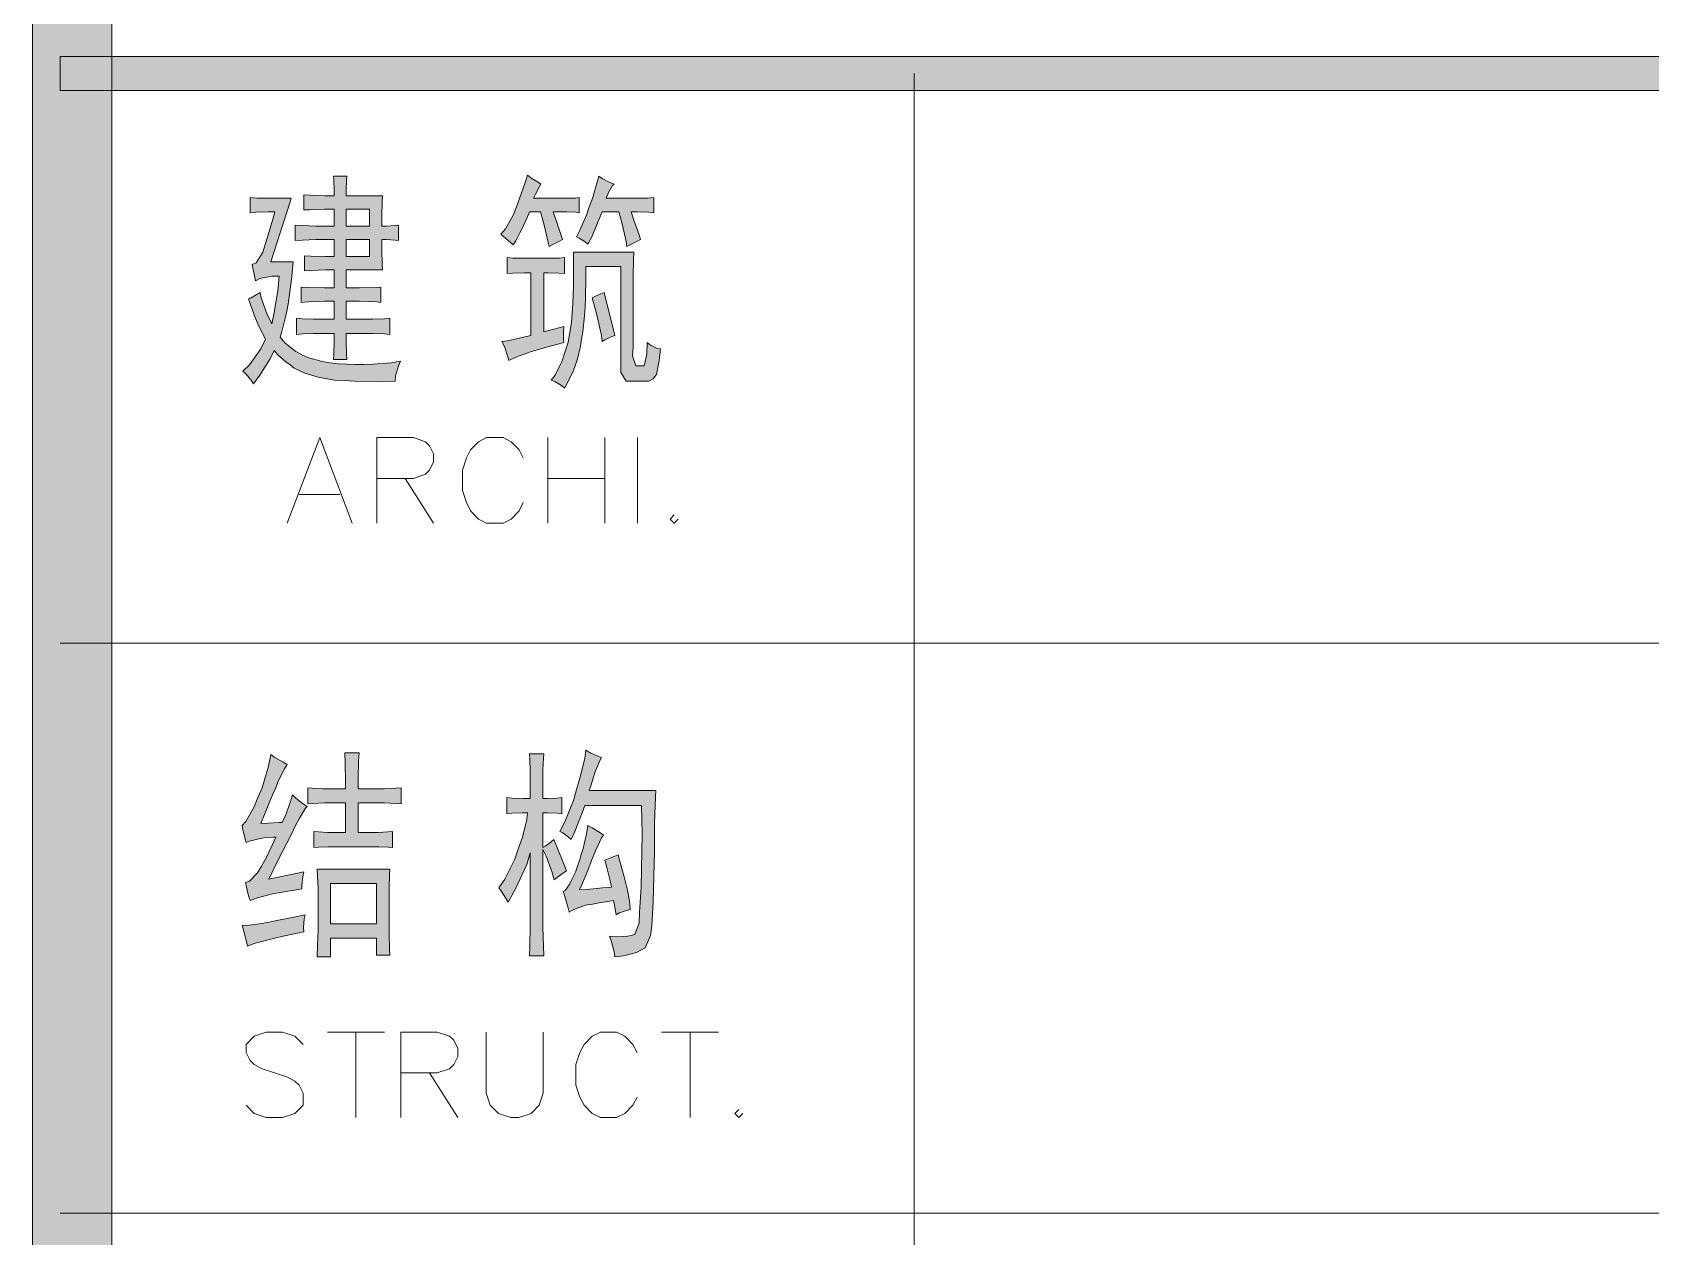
# Model space of a CAD drawing. Header units: millimetres. Extents: x 0 to 829, y 0 to 586.
# Drawn here: x 769.46 to 789.53, y 451.82 to 466.76 of the extents above; entities that cross this region are included whole.
import ezdxf

# ---------------------------------------------------------------- set-up
doc = ezdxf.new("R2010")
doc.units = ezdxf.units.MM

msp = doc.modelspace()

# ---------------------------------------------------------------- hatches: boundary and pattern name
h = msp.add_hatch(color=0)
h.dxf.hatch_style = 2
h.paths.add_polyline_path([(770.449028, 9.860139), (769.464778, 9.860139), (769.464778, 575.772139), (770.449028, 575.772139)])
h = msp.add_hatch(color=0)
h.dxf.hatch_style = 2
h.paths.add_polyline_path([(769.8105, 466.037083), (769.8105, 466.460417), (819.294639, 466.460417), (819.294639, 466.037083)])
h = msp.add_hatch(color=0)
h.paths.add_polyline_path([(773.204222, 464.731806), (773.204222, 464.802361), (773.200694, 464.925833), (773.197167, 464.975222), (773.362972, 464.975222), (773.359444, 464.925833), (773.355917, 464.802361), (773.355917, 464.731806), (773.803944, 464.731806), (773.800417, 464.664778), (773.796889, 464.477806), (773.796889, 464.354333), (773.853333, 464.354333), (773.959167, 464.361389), (774.005028, 464.364917), (774.005028, 464.177944), (773.962694, 464.181472), (773.860389, 464.188528), (773.796889, 464.188528), (773.796889, 464.065056), (773.800417, 463.878083), (773.803944, 463.811056), (773.355917, 463.811056), (773.355917, 463.588806), (773.518194, 463.588806), (773.733389, 463.592333), (773.786306, 463.599389), (773.786306, 463.408889), (773.736917, 463.415944), (773.521722, 463.423), (773.355917, 463.423), (773.355917, 463.20075), (773.606389, 463.20075), (773.684, 463.20075), (773.828639, 463.204278), (773.895667, 463.211333), (773.895667, 463.01025), (773.828639, 463.017306), (773.684, 463.020833), (773.606389, 463.020833), (773.355917, 463.020833), (773.355917, 462.929111), (773.359444, 462.766833), (773.362972, 462.699806), (773.197167, 462.699806), (773.200694, 462.766833), (773.204222, 462.929111), (773.204222, 463.020833), (773.013722, 463.020833), (772.950222, 463.020833), (772.812639, 463.017306), (772.738556, 463.01025), (772.738556, 463.211333), (772.809111, 463.204278), (772.950222, 463.20075), (773.020778, 463.20075), (773.204222, 463.20075), (773.204222, 463.423), (773.087806, 463.423), (772.883194, 463.415944), (772.798528, 463.408889), (772.798528, 463.599389), (772.886722, 463.592333), (773.091333, 463.588806), (773.204222, 463.588806), (773.204222, 463.811056), (773.098389, 463.811056), (772.914944, 463.804), (772.837333, 463.800472), (772.837333, 463.987444), (772.914944, 463.983917), (773.098389, 463.976861), (773.204222, 463.976861), (773.204222, 464.188528), (773.056056, 464.188528), (772.978444, 464.188528), (772.812639, 464.181472), (772.720917, 464.177944), (772.720917, 464.364917), (772.812639, 464.361389), (772.978444, 464.354333), (773.056056, 464.354333), (773.204222, 464.354333), (773.204222, 464.566), (773.091333, 464.566), (772.904361, 464.558944), (772.830278, 464.555417), (772.830278, 464.742389), (772.904361, 464.738861), (773.091333, 464.731806)])
h.paths.add_polyline_path([(773.645194, 463.976861), (773.645194, 464.188528), (773.355917, 464.188528), (773.355917, 463.976861)])
h.paths.add_polyline_path([(773.645194, 464.354333), (773.645194, 464.566), (773.355917, 464.566), (773.355917, 464.354333)])
h = msp.add_hatch(color=0)
h.dxf.hatch_style = 2
h.paths.add_polyline_path([(775.768917, 464.876444), (775.74775, 464.837639), (775.701889, 464.749444), (775.677194, 464.700056), (775.97, 464.700056), (776.058194, 464.700056), (776.195778, 464.703583), (776.245167, 464.710639), (776.245167, 464.520139), (776.202833, 464.527194), (776.089944, 464.530722), (776.019389, 464.530722), (775.920611, 464.530722), (775.962944, 464.410778), (776.019389, 464.237917), (776.037028, 464.188528), (775.991167, 464.163833), (775.9065, 464.1215), (775.871222, 464.100333), (775.860639, 464.149722), (775.807722, 464.364917), (775.761861, 464.530722), (775.627806, 464.530722), (775.603111, 464.47075), (775.553722, 464.361389), (775.532556, 464.315528), (775.507861, 464.269667), (775.458472, 464.170889), (775.426722, 464.1215), (775.391444, 464.15325), (775.310306, 464.220278), (775.2715, 464.255556), (775.327944, 464.322583), (775.426722, 464.491917), (775.465528, 464.594222), (775.504333, 464.696528), (775.574889, 464.894083), (775.603111, 464.985806), (775.656028, 464.947), (775.740694, 464.894083)])
h = msp.add_hatch(color=0)
h.dxf.hatch_style = 2
h.paths.add_polyline_path([(776.351, 464.132083), (776.315722, 464.160306), (776.245167, 464.206167), (776.209889, 464.220278), (776.252222, 464.304944), (776.333361, 464.491917), (776.368639, 464.594222), (776.407444, 464.696528), (776.463889, 464.887028), (776.485056, 464.975222), (776.527389, 464.947), (776.622639, 464.897611), (776.679083, 464.876444), (776.657917, 464.858806), (776.605, 464.770611), (776.576778, 464.700056), (776.876639, 464.700056), (776.947194, 464.700056), (777.095361, 464.703583), (777.169444, 464.710639), (777.169444, 464.520139), (777.105944, 464.527194), (776.964833, 464.530722), (776.887222, 464.530722), (776.926028, 464.414306), (776.986, 464.244972), (777.003639, 464.188528), (776.957778, 464.163833), (776.873111, 464.1215), (776.834306, 464.100333), (776.82725, 464.163833), (776.777861, 464.382556), (776.735528, 464.530722), (776.527389, 464.530722), (776.488583, 464.431944), (776.403917, 464.230861)])
h = msp.add_hatch(color=0)
h.dxf.hatch_style = 2
h.paths.add_polyline_path([(772.671528, 464.700056), (772.660944, 464.654194), (772.533944, 464.259083), (772.421056, 463.909833), (772.696222, 463.909833), (772.675056, 463.694639), (772.63625, 463.387722), (772.618611, 463.299528), (772.597444, 463.211333), (772.558639, 463.049056), (772.537472, 462.9785), (772.597444, 462.904417), (772.7315, 462.798583), (772.805583, 462.759778), (772.879667, 462.7245), (773.056056, 462.675111), (773.154833, 462.661), (773.253611, 462.646889), (773.468806, 462.636306), (773.578167, 462.639833), (773.691056, 462.643361), (773.916833, 462.661), (774.029722, 462.678639), (774.0015, 462.622194), (773.966222, 462.498722), (773.962694, 462.431694), (773.772194, 462.428167), (773.458222, 462.431694), (773.33475, 462.43875), (773.211278, 462.445806), (773.006667, 462.481083), (772.925528, 462.505778), (772.844389, 462.530472), (772.710333, 462.593972), (772.660944, 462.632778), (772.608028, 462.671583), (772.50925, 462.759778), (772.463389, 462.812694), (772.414, 462.710389), (772.283472, 462.505778), (772.205861, 462.399944), (772.177639, 462.445806), (772.110611, 462.523417), (772.071806, 462.555167), (772.156472, 462.632778), (772.297583, 462.833861), (772.354028, 462.953806), (772.31875, 463.020833), (772.258778, 463.144306), (772.234083, 463.20075), (772.212917, 463.253667), (772.167056, 463.384194), (772.145889, 463.45475), (772.167056, 463.461806), (772.237611, 463.500611), (772.290528, 463.532361), (772.301111, 463.465333), (772.371667, 463.271306), (772.431639, 463.144306), (772.459861, 463.260722), (772.505722, 463.553528), (772.523361, 463.733444), (772.431639, 463.733444), (772.283472, 463.705222), (772.230556, 463.677), (772.188222, 463.878083), (772.237611, 463.89925), (772.322278, 464.029778), (772.354028, 464.139139), (772.389306, 464.244972), (772.44575, 464.442528), (772.470444, 464.530722), (772.389306, 464.530722), (772.234083, 464.527194), (772.163528, 464.520139), (772.163528, 464.710639), (772.248194, 464.703583), (772.502194, 464.700056)])
h = msp.add_hatch(color=0)
h.dxf.hatch_style = 2
h.paths.add_polyline_path([(776.918972, 464.033306), (776.915444, 463.931), (776.911917, 463.736972), (776.911917, 463.64525), (776.911917, 462.865611), (776.904861, 462.745667), (776.943667, 462.622194), (776.986, 462.622194), (777.01775, 462.622194), (777.0495, 462.622194), (777.08125, 462.766833), (777.084778, 462.911472), (777.127111, 462.876194), (777.211778, 462.837389), (777.250583, 462.833861), (777.236472, 462.689222), (777.201194, 462.516361), (777.180028, 462.488139), (777.162389, 462.459917), (777.105944, 462.431694), (777.070667, 462.431694), (776.894278, 462.431694), (776.82725, 462.431694), (776.760222, 462.537528), (776.760222, 462.643361), (776.760222, 463.853389), (776.326306, 463.853389), (776.326306, 463.715806), (776.322778, 463.465333), (776.315722, 463.355972), (776.308667, 463.243083), (776.2875, 463.045528), (776.273389, 462.953806), (776.259278, 462.865611), (776.220472, 462.706861), (776.195778, 462.632778), (776.171083, 462.562222), (776.104056, 462.417583), (776.061722, 462.3435), (776.022917, 462.378778), (775.941778, 462.428167), (775.895917, 462.445806), (775.945306, 462.505778), (776.0335, 462.682167), (776.068778, 462.798583), (776.107583, 462.915), (776.149917, 463.154889), (776.156972, 463.278361), (776.164028, 463.398306), (776.171083, 463.606444), (776.174611, 463.694639), (776.174611, 463.779306), (776.174611, 463.948639), (776.171083, 464.033306)])
h = msp.add_hatch(color=0)
h.dxf.hatch_style = 2
h.paths.add_polyline_path([(775.818306, 463.955694), (775.878278, 463.955694), (775.998222, 463.959222), (776.061722, 463.966278), (776.061722, 463.765194), (775.991167, 463.77225), (775.860639, 463.775778), (775.804194, 463.775778), (775.804194, 463.045528), (776.054667, 463.109028), (776.047611, 463.045528), (776.047611, 462.943222), (776.054667, 462.911472), (775.994694, 462.893833), (775.839472, 462.8515), (775.740694, 462.823278), (775.641917, 462.795056), (775.458472, 462.728028), (775.370278, 462.689222), (775.356167, 462.745667), (775.317361, 462.862083), (775.285611, 462.922056), (775.356167, 462.932639), (775.536083, 462.971444), (775.645444, 462.999667), (775.645444, 463.775778), (775.564306, 463.775778), (775.419667, 463.77225), (775.352639, 463.765194), (775.352639, 463.966278), (775.419667, 463.959222), (775.550194, 463.955694), (775.610167, 463.955694)])
h = msp.add_hatch(color=0)
h.dxf.hatch_style = 2
h.paths.add_polyline_path([(776.686139, 462.999667), (776.640278, 462.982028), (776.562667, 462.943222), (776.527389, 462.922056), (776.520333, 462.999667), (776.456833, 463.271306), (776.403917, 463.465333), (776.435667, 463.482972), (776.50975, 463.514722), (776.552083, 463.532361)])
h = msp.add_hatch(color=0)
h.dxf.hatch_style = 2
h.paths.add_polyline_path([(772.622139, 457.67625), (772.590389, 457.623333), (772.516306, 457.478694), (772.481028, 457.386972), (772.442222, 457.298778), (772.3505, 457.076528), (772.297583, 456.946), (772.389306, 456.949528), (772.523361, 456.956583), (772.562167, 456.956583), (772.600972, 457.044778), (772.664472, 457.217639), (772.689167, 457.298778), (772.7315, 457.259972), (772.823222, 457.189417), (772.872611, 457.154139), (772.851444, 457.132972), (772.777361, 457.0095), (772.724444, 456.910722), (772.675056, 456.811944), (772.50925, 456.483861), (772.396361, 456.254556), (772.533944, 456.282778), (772.752667, 456.328639), (772.830278, 456.346278), (772.816167, 456.282778), (772.805583, 456.176944), (772.805583, 456.134611), (772.766778, 456.127556), (772.632722, 456.106389), (772.537472, 456.08875), (772.442222, 456.071111), (772.25525, 456.021722), (772.163528, 455.989972), (772.145889, 456.046417), (772.117667, 456.155778), (772.107083, 456.212222), (772.156472, 456.229861), (772.25525, 456.332167), (772.304639, 456.416833), (772.354028, 456.5015), (772.442222, 456.684944), (772.481028, 456.776667), (772.452806, 456.776667), (772.364611, 456.769611), (772.308167, 456.762556), (772.25525, 456.751972), (772.156472, 456.727278), (772.114139, 456.709639), (772.100028, 456.766083), (772.075333, 456.871917), (772.06475, 456.921306), (772.110611, 456.970694), (772.209389, 457.143556), (772.258778, 457.267028), (772.311694, 457.386972), (772.392833, 457.655083), (772.421056, 457.799722), (772.470444, 457.764444), (772.57275, 457.704472)])
h = msp.add_hatch(color=0)
h.dxf.hatch_style = 2
h.paths.add_polyline_path([(773.345333, 457.376389), (773.345333, 457.471639), (773.341806, 457.693889), (773.338278, 457.820889), (773.514667, 457.820889), (773.507611, 457.722111), (773.504083, 457.499861), (773.504083, 457.376389), (773.7475, 457.376389), (773.825111, 457.376389), (773.96975, 457.383444), (774.036778, 457.386972), (774.036778, 457.189417), (773.96975, 457.192944), (773.828639, 457.2), (773.754556, 457.2), (773.504083, 457.2), (773.504083, 456.833111), (773.694583, 456.833111), (773.754556, 456.833111), (773.870972, 456.840167), (773.930944, 456.843694), (773.930944, 456.646139), (773.878028, 456.649667), (773.758083, 456.656722), (773.687528, 456.656722), (773.204222, 456.656722), (773.133667, 456.656722), (773.010194, 456.649667), (772.95375, 456.646139), (772.95375, 456.843694), (773.010194, 456.840167), (773.126611, 456.833111), (773.186583, 456.833111), (773.345333, 456.833111), (773.345333, 457.2), (773.161889, 457.2), (773.087806, 457.2), (772.946694, 457.192944), (772.879667, 457.189417), (772.879667, 457.386972), (772.932583, 457.383444), (773.066639, 457.376389), (773.147778, 457.376389)])
h = msp.add_hatch(color=0)
h.dxf.hatch_style = 2
h.paths.add_polyline_path([(775.934722, 456.243972), (775.902972, 456.349806), (775.832417, 456.540306), (775.793611, 456.621444), (775.793611, 455.778306), (775.793611, 455.661889), (775.800667, 455.422), (775.804194, 455.302056), (775.627806, 455.302056), (775.631333, 455.429056), (775.634861, 455.668944), (775.634861, 455.778306), (775.634861, 456.579111), (775.592528, 456.438), (775.454944, 456.134611), (775.363222, 455.968806), (775.338528, 456.011139), (775.278556, 456.099333), (775.246806, 456.145194), (775.320889, 456.254556), (775.444361, 456.5015), (775.490222, 456.639083), (775.539611, 456.776667), (775.596056, 456.995389), (775.603111, 457.076528), (775.536083, 457.076528), (775.409083, 457.073), (775.345583, 457.065944), (775.345583, 457.267028), (775.409083, 457.259972), (775.553722, 457.256444), (775.634861, 457.256444), (775.634861, 457.510444), (775.634861, 457.595111), (775.631333, 457.743278), (775.627806, 457.810306), (775.804194, 457.810306), (775.800667, 457.753861), (775.793611, 457.605694), (775.793611, 457.510444), (775.793611, 457.256444), (775.850056, 457.256444), (775.966472, 457.259972), (776.026444, 457.267028), (776.026444, 457.065944), (775.966472, 457.073), (775.850056, 457.076528), (775.793611, 457.076528), (775.793611, 456.646139), (775.828889, 456.667306), (775.895917, 456.716694), (775.927667, 456.744917), (775.97, 456.646139), (776.047611, 456.452111), (776.086417, 456.356861), (776.047611, 456.332167), (775.973528, 456.27925)])
h = msp.add_hatch(color=0)
h.dxf.hatch_style = 2
h.paths.add_polyline_path([(776.520333, 457.764444), (776.499167, 457.725639), (776.460361, 457.633917), (776.439194, 457.577472), (776.421556, 457.521028), (776.386278, 457.411667), (776.368639, 457.355222), (777.194139, 457.355222), (777.190611, 457.270556), (777.180028, 457.065944), (777.1765, 456.946), (777.1765, 456.607333), (777.158861, 455.972333), (777.14475, 455.679528), (777.127111, 455.556056), (777.060083, 455.404361), (777.007167, 455.372611), (776.95425, 455.344389), (776.7955, 455.302056), (776.686139, 455.291472), (776.679083, 455.351444), (776.643806, 455.478444), (776.619111, 455.545472), (776.707306, 455.538417), (776.841361, 455.545472), (776.887222, 455.556056), (776.933083, 455.566639), (776.986, 455.711278), (776.993056, 455.845333), (777.010694, 456.155778), (777.024806, 456.815472), (777.01775, 457.16825), (776.312194, 457.16825), (776.273389, 457.055361), (776.188722, 456.843694), (776.142861, 456.744917), (776.111111, 456.776667), (776.040556, 456.829583), (776.00175, 456.843694), (776.06525, 456.967167), (776.171083, 457.228222), (776.209889, 457.365806), (776.252222, 457.506917), (776.312194, 457.750333), (776.326306, 457.856167), (776.379222, 457.820889), (776.474472, 457.778556)])
h = msp.add_hatch(color=0)
h.dxf.hatch_style = 2
h.paths.add_polyline_path([(776.6685, 455.989972), (776.622639, 455.982917), (776.492111, 455.96175), (776.407444, 455.944111), (776.322778, 455.93), (776.178139, 455.877083), (776.118167, 455.845333), (776.104056, 455.912361), (776.06525, 456.039361), (776.044083, 456.099333), (776.068778, 456.113444), (776.12875, 456.194583), (776.1605, 456.268667), (776.195778, 456.339222), (776.248694, 456.487389), (776.269861, 456.561472), (776.291028, 456.635556), (776.333361, 456.815472), (776.351, 456.921306), (776.403917, 456.893083), (776.499167, 456.833111), (776.545028, 456.801361), (776.520333, 456.766083), (776.44625, 456.607333), (776.396861, 456.483861), (776.351, 456.360389), (776.273389, 456.176944), (776.245167, 456.124028), (776.336889, 456.127556), (776.534444, 456.145194), (776.643806, 456.155778), (776.626167, 456.233389), (776.587361, 456.399194), (776.562667, 456.490917), (776.728472, 456.554417), (776.753167, 456.462694), (776.799028, 456.282778), (776.820194, 456.201639), (776.841361, 456.116972), (776.869583, 455.954694), (776.876639, 455.877083), (776.830778, 455.8665), (776.742583, 455.83475), (776.703778, 455.813583), (776.693194, 455.862972), (776.679083, 455.951167)])
h = msp.add_hatch(color=0)
h.paths.add_polyline_path([(773.895667, 456.378028), (773.892139, 456.307472), (773.888611, 456.145194), (773.888611, 456.057), (773.888611, 455.679528), (773.888611, 455.573694), (773.892139, 455.39025), (773.895667, 455.312639), (773.729861, 455.312639), (773.729861, 455.524306), (773.161889, 455.524306), (773.161889, 455.291472), (772.996083, 455.291472), (772.999611, 455.436111), (773.006667, 455.623083), (773.006667, 455.668944), (773.006667, 456.078167), (773.006667, 456.145194), (772.999611, 456.293361), (772.996083, 456.378028)])
h.paths.add_polyline_path([(773.729861, 455.700694), (773.729861, 456.201639), (773.161889, 456.201639), (773.161889, 455.700694)])
h = msp.add_hatch(color=0)
h.dxf.hatch_style = 2
h.paths.add_polyline_path([(772.847917, 455.813583), (772.833806, 455.760667), (772.82675, 455.654833), (772.830278, 455.601917), (772.752667, 455.584278), (772.57275, 455.545472), (772.470444, 455.524306), (772.371667, 455.499611), (772.202333, 455.450222), (772.131778, 455.422), (772.114139, 455.496083), (772.082389, 455.623083), (772.06475, 455.679528), (772.152944, 455.683056), (772.308167, 455.704222), (772.378722, 455.718333), (772.452806, 455.732444), (772.685639, 455.778306)])

# ---------------------------------------------------------------- linework, layer by layer
at = {"color": 0, "lineweight": 0}
for points in [[(770.449028, 9.860139), (769.464778, 9.860139), (769.464778, 575.772139), (770.449028, 575.772139)], [(769.8105, 466.037083), (769.8105, 466.460417), (819.294639, 466.460417), (819.294639, 466.037083)], [(773.204222, 464.731806), (773.204222, 464.802361), (773.200694, 464.925833), (773.197167, 464.975222), (773.362972, 464.975222), (773.359444, 464.925833), (773.355917, 464.802361), (773.355917, 464.731806), (773.803944, 464.731806), (773.800417, 464.664778), (773.796889, 464.477806), (773.796889, 464.354333), (773.853333, 464.354333), (773.959167, 464.361389), (774.005028, 464.364917), (774.005028, 464.177944), (773.962694, 464.181472), (773.860389, 464.188528), (773.796889, 464.188528), (773.796889, 464.065056), (773.800417, 463.878083), (773.803944, 463.811056), (773.355917, 463.811056), (773.355917, 463.588806), (773.518194, 463.588806), (773.733389, 463.592333), (773.786306, 463.599389), (773.786306, 463.408889), (773.736917, 463.415944), (773.521722, 463.423), (773.355917, 463.423), (773.355917, 463.20075), (773.606389, 463.20075), (773.684, 463.20075), (773.828639, 463.204278), (773.895667, 463.211333), (773.895667, 463.01025), (773.828639, 463.017306), (773.684, 463.020833), (773.606389, 463.020833), (773.355917, 463.020833), (773.355917, 462.929111), (773.359444, 462.766833), (773.362972, 462.699806), (773.197167, 462.699806), (773.200694, 462.766833), (773.204222, 462.929111), (773.204222, 463.020833), (773.013722, 463.020833), (772.950222, 463.020833), (772.812639, 463.017306), (772.738556, 463.01025), (772.738556, 463.211333), (772.809111, 463.204278), (772.950222, 463.20075), (773.020778, 463.20075), (773.204222, 463.20075), (773.204222, 463.423), (773.087806, 463.423), (772.883194, 463.415944), (772.798528, 463.408889), (772.798528, 463.599389), (772.886722, 463.592333), (773.091333, 463.588806), (773.204222, 463.588806), (773.204222, 463.811056), (773.098389, 463.811056), (772.914944, 463.804), (772.837333, 463.800472), (772.837333, 463.987444), (772.914944, 463.983917), (773.098389, 463.976861), (773.204222, 463.976861), (773.204222, 464.188528), (773.056056, 464.188528), (772.978444, 464.188528), (772.812639, 464.181472), (772.720917, 464.177944), (772.720917, 464.364917), (772.812639, 464.361389), (772.978444, 464.354333), (773.056056, 464.354333), (773.204222, 464.354333), (773.204222, 464.566), (773.091333, 464.566), (772.904361, 464.558944), (772.830278, 464.555417), (772.830278, 464.742389), (772.904361, 464.738861), (773.091333, 464.731806)], [(775.768917, 464.876444), (775.74775, 464.837639), (775.701889, 464.749444), (775.677194, 464.700056), (775.97, 464.700056), (776.058194, 464.700056), (776.195778, 464.703583), (776.245167, 464.710639), (776.245167, 464.520139), (776.202833, 464.527194), (776.089944, 464.530722), (776.019389, 464.530722), (775.920611, 464.530722), (775.962944, 464.410778), (776.019389, 464.237917), (776.037028, 464.188528), (775.991167, 464.163833), (775.9065, 464.1215), (775.871222, 464.100333), (775.860639, 464.149722), (775.807722, 464.364917), (775.761861, 464.530722), (775.627806, 464.530722), (775.603111, 464.47075), (775.553722, 464.361389), (775.532556, 464.315528), (775.507861, 464.269667), (775.458472, 464.170889), (775.426722, 464.1215), (775.391444, 464.15325), (775.310306, 464.220278), (775.2715, 464.255556), (775.327944, 464.322583), (775.426722, 464.491917), (775.465528, 464.594222), (775.504333, 464.696528), (775.574889, 464.894083), (775.603111, 464.985806), (775.656028, 464.947), (775.740694, 464.894083)], [(776.351, 464.132083), (776.315722, 464.160306), (776.245167, 464.206167), (776.209889, 464.220278), (776.252222, 464.304944), (776.333361, 464.491917), (776.368639, 464.594222), (776.407444, 464.696528), (776.463889, 464.887028), (776.485056, 464.975222), (776.527389, 464.947), (776.622639, 464.897611), (776.679083, 464.876444), (776.657917, 464.858806), (776.605, 464.770611), (776.576778, 464.700056), (776.876639, 464.700056), (776.947194, 464.700056), (777.095361, 464.703583), (777.169444, 464.710639), (777.169444, 464.520139), (777.105944, 464.527194), (776.964833, 464.530722), (776.887222, 464.530722), (776.926028, 464.414306), (776.986, 464.244972), (777.003639, 464.188528), (776.957778, 464.163833), (776.873111, 464.1215), (776.834306, 464.100333), (776.82725, 464.163833), (776.777861, 464.382556), (776.735528, 464.530722), (776.527389, 464.530722), (776.488583, 464.431944), (776.403917, 464.230861)], [(772.671528, 464.700056), (772.660944, 464.654194), (772.533944, 464.259083), (772.421056, 463.909833), (772.696222, 463.909833), (772.675056, 463.694639), (772.63625, 463.387722), (772.618611, 463.299528), (772.597444, 463.211333), (772.558639, 463.049056), (772.537472, 462.9785), (772.597444, 462.904417), (772.7315, 462.798583), (772.805583, 462.759778), (772.879667, 462.7245), (773.056056, 462.675111), (773.154833, 462.661), (773.253611, 462.646889), (773.468806, 462.636306), (773.578167, 462.639833), (773.691056, 462.643361), (773.916833, 462.661), (774.029722, 462.678639), (774.0015, 462.622194), (773.966222, 462.498722), (773.962694, 462.431694), (773.772194, 462.428167), (773.458222, 462.431694), (773.33475, 462.43875), (773.211278, 462.445806), (773.006667, 462.481083), (772.925528, 462.505778), (772.844389, 462.530472), (772.710333, 462.593972), (772.660944, 462.632778), (772.608028, 462.671583), (772.50925, 462.759778), (772.463389, 462.812694), (772.414, 462.710389), (772.283472, 462.505778), (772.205861, 462.399944), (772.177639, 462.445806), (772.110611, 462.523417), (772.071806, 462.555167), (772.156472, 462.632778), (772.297583, 462.833861), (772.354028, 462.953806), (772.31875, 463.020833), (772.258778, 463.144306), (772.234083, 463.20075), (772.212917, 463.253667), (772.167056, 463.384194), (772.145889, 463.45475), (772.167056, 463.461806), (772.237611, 463.500611), (772.290528, 463.532361), (772.301111, 463.465333), (772.371667, 463.271306), (772.431639, 463.144306), (772.459861, 463.260722), (772.505722, 463.553528), (772.523361, 463.733444), (772.431639, 463.733444), (772.283472, 463.705222), (772.230556, 463.677), (772.188222, 463.878083), (772.237611, 463.89925), (772.322278, 464.029778), (772.354028, 464.139139), (772.389306, 464.244972), (772.44575, 464.442528), (772.470444, 464.530722), (772.389306, 464.530722), (772.234083, 464.527194), (772.163528, 464.520139), (772.163528, 464.710639), (772.248194, 464.703583), (772.502194, 464.700056)], [(773.645194, 464.354333), (773.645194, 464.566), (773.355917, 464.566), (773.355917, 464.354333)], [(773.645194, 463.976861), (773.645194, 464.188528), (773.355917, 464.188528), (773.355917, 463.976861)], [(776.918972, 464.033306), (776.915444, 463.931), (776.911917, 463.736972), (776.911917, 463.64525), (776.911917, 462.865611), (776.904861, 462.745667), (776.943667, 462.622194), (776.986, 462.622194), (777.01775, 462.622194), (777.0495, 462.622194), (777.08125, 462.766833), (777.084778, 462.911472), (777.127111, 462.876194), (777.211778, 462.837389), (777.250583, 462.833861), (777.236472, 462.689222), (777.201194, 462.516361), (777.180028, 462.488139), (777.162389, 462.459917), (777.105944, 462.431694), (777.070667, 462.431694), (776.894278, 462.431694), (776.82725, 462.431694), (776.760222, 462.537528), (776.760222, 462.643361), (776.760222, 463.853389), (776.326306, 463.853389), (776.326306, 463.715806), (776.322778, 463.465333), (776.315722, 463.355972), (776.308667, 463.243083), (776.2875, 463.045528), (776.273389, 462.953806), (776.259278, 462.865611), (776.220472, 462.706861), (776.195778, 462.632778), (776.171083, 462.562222), (776.104056, 462.417583), (776.061722, 462.3435), (776.022917, 462.378778), (775.941778, 462.428167), (775.895917, 462.445806), (775.945306, 462.505778), (776.0335, 462.682167), (776.068778, 462.798583), (776.107583, 462.915), (776.149917, 463.154889), (776.156972, 463.278361), (776.164028, 463.398306), (776.171083, 463.606444), (776.174611, 463.694639), (776.174611, 463.779306), (776.174611, 463.948639), (776.171083, 464.033306)], [(775.818306, 463.955694), (775.878278, 463.955694), (775.998222, 463.959222), (776.061722, 463.966278), (776.061722, 463.765194), (775.991167, 463.77225), (775.860639, 463.775778), (775.804194, 463.775778), (775.804194, 463.045528), (776.054667, 463.109028), (776.047611, 463.045528), (776.047611, 462.943222), (776.054667, 462.911472), (775.994694, 462.893833), (775.839472, 462.8515), (775.740694, 462.823278), (775.641917, 462.795056), (775.458472, 462.728028), (775.370278, 462.689222), (775.356167, 462.745667), (775.317361, 462.862083), (775.285611, 462.922056), (775.356167, 462.932639), (775.536083, 462.971444), (775.645444, 462.999667), (775.645444, 463.775778), (775.564306, 463.775778), (775.419667, 463.77225), (775.352639, 463.765194), (775.352639, 463.966278), (775.419667, 463.959222), (775.550194, 463.955694), (775.610167, 463.955694)], [(776.686139, 462.999667), (776.640278, 462.982028), (776.562667, 462.943222), (776.527389, 462.922056), (776.520333, 462.999667), (776.456833, 463.271306), (776.403917, 463.465333), (776.435667, 463.482972), (776.50975, 463.514722), (776.552083, 463.532361)], [(772.622139, 457.67625), (772.590389, 457.623333), (772.516306, 457.478694), (772.481028, 457.386972), (772.442222, 457.298778), (772.3505, 457.076528), (772.297583, 456.946), (772.389306, 456.949528), (772.523361, 456.956583), (772.562167, 456.956583), (772.600972, 457.044778), (772.664472, 457.217639), (772.689167, 457.298778), (772.7315, 457.259972), (772.823222, 457.189417), (772.872611, 457.154139), (772.851444, 457.132972), (772.777361, 457.0095), (772.724444, 456.910722), (772.675056, 456.811944), (772.50925, 456.483861), (772.396361, 456.254556), (772.533944, 456.282778), (772.752667, 456.328639), (772.830278, 456.346278), (772.816167, 456.282778), (772.805583, 456.176944), (772.805583, 456.134611), (772.766778, 456.127556), (772.632722, 456.106389), (772.537472, 456.08875), (772.442222, 456.071111), (772.25525, 456.021722), (772.163528, 455.989972), (772.145889, 456.046417), (772.117667, 456.155778), (772.107083, 456.212222), (772.156472, 456.229861), (772.25525, 456.332167), (772.304639, 456.416833), (772.354028, 456.5015), (772.442222, 456.684944), (772.481028, 456.776667), (772.452806, 456.776667), (772.364611, 456.769611), (772.308167, 456.762556), (772.25525, 456.751972), (772.156472, 456.727278), (772.114139, 456.709639), (772.100028, 456.766083), (772.075333, 456.871917), (772.06475, 456.921306), (772.110611, 456.970694), (772.209389, 457.143556), (772.258778, 457.267028), (772.311694, 457.386972), (772.392833, 457.655083), (772.421056, 457.799722), (772.470444, 457.764444), (772.57275, 457.704472)], [(773.345333, 457.376389), (773.345333, 457.471639), (773.341806, 457.693889), (773.338278, 457.820889), (773.514667, 457.820889), (773.507611, 457.722111), (773.504083, 457.499861), (773.504083, 457.376389), (773.7475, 457.376389), (773.825111, 457.376389), (773.96975, 457.383444), (774.036778, 457.386972), (774.036778, 457.189417), (773.96975, 457.192944), (773.828639, 457.2), (773.754556, 457.2), (773.504083, 457.2), (773.504083, 456.833111), (773.694583, 456.833111), (773.754556, 456.833111), (773.870972, 456.840167), (773.930944, 456.843694), (773.930944, 456.646139), (773.878028, 456.649667), (773.758083, 456.656722), (773.687528, 456.656722), (773.204222, 456.656722), (773.133667, 456.656722), (773.010194, 456.649667), (772.95375, 456.646139), (772.95375, 456.843694), (773.010194, 456.840167), (773.126611, 456.833111), (773.186583, 456.833111), (773.345333, 456.833111), (773.345333, 457.2), (773.161889, 457.2), (773.087806, 457.2), (772.946694, 457.192944), (772.879667, 457.189417), (772.879667, 457.386972), (772.932583, 457.383444), (773.066639, 457.376389), (773.147778, 457.376389)], [(775.934722, 456.243972), (775.902972, 456.349806), (775.832417, 456.540306), (775.793611, 456.621444), (775.793611, 455.778306), (775.793611, 455.661889), (775.800667, 455.422), (775.804194, 455.302056), (775.627806, 455.302056), (775.631333, 455.429056), (775.634861, 455.668944), (775.634861, 455.778306), (775.634861, 456.579111), (775.592528, 456.438), (775.454944, 456.134611), (775.363222, 455.968806), (775.338528, 456.011139), (775.278556, 456.099333), (775.246806, 456.145194), (775.320889, 456.254556), (775.444361, 456.5015), (775.490222, 456.639083), (775.539611, 456.776667), (775.596056, 456.995389), (775.603111, 457.076528), (775.536083, 457.076528), (775.409083, 457.073), (775.345583, 457.065944), (775.345583, 457.267028), (775.409083, 457.259972), (775.553722, 457.256444), (775.634861, 457.256444), (775.634861, 457.510444), (775.634861, 457.595111), (775.631333, 457.743278), (775.627806, 457.810306), (775.804194, 457.810306), (775.800667, 457.753861), (775.793611, 457.605694), (775.793611, 457.510444), (775.793611, 457.256444), (775.850056, 457.256444), (775.966472, 457.259972), (776.026444, 457.267028), (776.026444, 457.065944), (775.966472, 457.073), (775.850056, 457.076528), (775.793611, 457.076528), (775.793611, 456.646139), (775.828889, 456.667306), (775.895917, 456.716694), (775.927667, 456.744917), (775.97, 456.646139), (776.047611, 456.452111), (776.086417, 456.356861), (776.047611, 456.332167), (775.973528, 456.27925)], [(776.520333, 457.764444), (776.499167, 457.725639), (776.460361, 457.633917), (776.439194, 457.577472), (776.421556, 457.521028), (776.386278, 457.411667), (776.368639, 457.355222), (777.194139, 457.355222), (777.190611, 457.270556), (777.180028, 457.065944), (777.1765, 456.946), (777.1765, 456.607333), (777.158861, 455.972333), (777.14475, 455.679528), (777.127111, 455.556056), (777.060083, 455.404361), (777.007167, 455.372611), (776.95425, 455.344389), (776.7955, 455.302056), (776.686139, 455.291472), (776.679083, 455.351444), (776.643806, 455.478444), (776.619111, 455.545472), (776.707306, 455.538417), (776.841361, 455.545472), (776.887222, 455.556056), (776.933083, 455.566639), (776.986, 455.711278), (776.993056, 455.845333), (777.010694, 456.155778), (777.024806, 456.815472), (777.01775, 457.16825), (776.312194, 457.16825), (776.273389, 457.055361), (776.188722, 456.843694), (776.142861, 456.744917), (776.111111, 456.776667), (776.040556, 456.829583), (776.00175, 456.843694), (776.06525, 456.967167), (776.171083, 457.228222), (776.209889, 457.365806), (776.252222, 457.506917), (776.312194, 457.750333), (776.326306, 457.856167), (776.379222, 457.820889), (776.474472, 457.778556)], [(776.6685, 455.989972), (776.622639, 455.982917), (776.492111, 455.96175), (776.407444, 455.944111), (776.322778, 455.93), (776.178139, 455.877083), (776.118167, 455.845333), (776.104056, 455.912361), (776.06525, 456.039361), (776.044083, 456.099333), (776.068778, 456.113444), (776.12875, 456.194583), (776.1605, 456.268667), (776.195778, 456.339222), (776.248694, 456.487389), (776.269861, 456.561472), (776.291028, 456.635556), (776.333361, 456.815472), (776.351, 456.921306), (776.403917, 456.893083), (776.499167, 456.833111), (776.545028, 456.801361), (776.520333, 456.766083), (776.44625, 456.607333), (776.396861, 456.483861), (776.351, 456.360389), (776.273389, 456.176944), (776.245167, 456.124028), (776.336889, 456.127556), (776.534444, 456.145194), (776.643806, 456.155778), (776.626167, 456.233389), (776.587361, 456.399194), (776.562667, 456.490917), (776.728472, 456.554417), (776.753167, 456.462694), (776.799028, 456.282778), (776.820194, 456.201639), (776.841361, 456.116972), (776.869583, 455.954694), (776.876639, 455.877083), (776.830778, 455.8665), (776.742583, 455.83475), (776.703778, 455.813583), (776.693194, 455.862972), (776.679083, 455.951167)], [(773.895667, 456.378028), (773.892139, 456.307472), (773.888611, 456.145194), (773.888611, 456.057), (773.888611, 455.679528), (773.888611, 455.573694), (773.892139, 455.39025), (773.895667, 455.312639), (773.729861, 455.312639), (773.729861, 455.524306), (773.161889, 455.524306), (773.161889, 455.291472), (772.996083, 455.291472), (772.999611, 455.436111), (773.006667, 455.623083), (773.006667, 455.668944), (773.006667, 456.078167), (773.006667, 456.145194), (772.999611, 456.293361), (772.996083, 456.378028)], [(773.729861, 455.700694), (773.729861, 456.201639), (773.161889, 456.201639), (773.161889, 455.700694)], [(772.847917, 455.813583), (772.833806, 455.760667), (772.82675, 455.654833), (772.830278, 455.601917), (772.752667, 455.584278), (772.57275, 455.545472), (772.470444, 455.524306), (772.371667, 455.499611), (772.202333, 455.450222), (772.131778, 455.422), (772.114139, 455.496083), (772.082389, 455.623083), (772.06475, 455.679528), (772.152944, 455.683056), (772.308167, 455.704222), (772.378722, 455.718333), (772.452806, 455.732444), (772.685639, 455.778306)]]:
    msp.add_lwpolyline(points, close=True, dxfattribs=at)
for points in [[(780.397361, 466.24875), (780.397361, 445.240833)], [(772.622139, 460.671333), (773.027833, 461.733194), (773.43, 460.671333)], [(773.733389, 460.671333), (773.733389, 461.733194), (774.188472, 461.733194), (774.340167, 461.680278), (774.389556, 461.630889), (774.438944, 461.528583), (774.438944, 461.429806), (774.389556, 461.3275), (774.340167, 461.278111), (774.188472, 461.225194), (773.733389, 461.225194)], [(775.550194, 461.479194), (775.500806, 461.5815), (775.3985, 461.680278), (775.299722, 461.733194), (775.095111, 461.733194), (774.996333, 461.680278), (774.894028, 461.5815), (774.844639, 461.479194), (774.79525, 461.3275), (774.79525, 461.077028), (774.844639, 460.925333), (774.894028, 460.823028), (774.996333, 460.720722), (775.095111, 460.671333), (775.299722, 460.671333), (775.3985, 460.720722), (775.500806, 460.823028), (775.550194, 460.925333)], [(775.853583, 460.671333), (775.853583, 461.733194)], [(776.562667, 461.733194), (776.562667, 460.671333)], [(776.964833, 460.671333), (776.964833, 461.733194)], [(774.086167, 461.225194), (774.438944, 460.671333)], [(775.853583, 461.225194), (776.562667, 461.225194)], [(772.773833, 461.024111), (773.278306, 461.024111)], [(777.419917, 460.773639), (777.370528, 460.720722), (777.419917, 460.671333), (777.469306, 460.720722)], [(769.8105, 459.182611), (819.294639, 459.182611)], [(772.819694, 454.204917), (772.717389, 454.307222), (772.565694, 454.356611), (772.364611, 454.356611), (772.212917, 454.307222), (772.114139, 454.204917), (772.114139, 454.106139), (772.163528, 454.003833), (772.212917, 453.954444), (772.315222, 453.901528), (772.618611, 453.80275), (772.717389, 453.749833), (772.770306, 453.700444), (772.819694, 453.601667), (772.819694, 453.449972), (772.717389, 453.347667), (772.565694, 453.298278), (772.364611, 453.298278), (772.212917, 453.347667), (772.114139, 453.449972)], [(773.123083, 454.356611), (773.828639, 454.356611)], [(773.475861, 454.356611), (773.475861, 453.298278)], [(774.03325, 453.298278), (774.03325, 454.356611), (774.484806, 454.356611), (774.6365, 454.307222), (774.689417, 454.257833), (774.738806, 454.155528), (774.738806, 454.053222), (774.689417, 453.954444), (774.6365, 453.901528), (774.484806, 453.852139), (774.03325, 453.852139)], [(775.091583, 454.356611), (775.091583, 453.601667), (775.140972, 453.449972), (775.243278, 453.347667), (775.394972, 453.298278), (775.497278, 453.298278), (775.648972, 453.347667), (775.74775, 453.449972), (775.797139, 453.601667), (775.797139, 454.356611)], [(776.961306, 454.106139), (776.908389, 454.204917), (776.809611, 454.307222), (776.707306, 454.356611), (776.506222, 454.356611), (776.403917, 454.307222), (776.305139, 454.204917), (776.252222, 454.106139), (776.202833, 453.954444), (776.202833, 453.700444), (776.252222, 453.54875), (776.305139, 453.449972), (776.403917, 453.347667), (776.506222, 453.298278), (776.707306, 453.298278), (776.809611, 453.347667), (776.908389, 453.449972), (776.961306, 453.54875)], [(777.264694, 454.356611), (777.97025, 454.356611)], [(777.617472, 454.356611), (777.617472, 453.298278)], [(774.386028, 453.852139), (774.738806, 453.298278)], [(778.220722, 453.397056), (778.171333, 453.347667), (778.220722, 453.298278), (778.273639, 453.347667)], [(769.8105, 452.112944), (819.294639, 452.112944)]]:
    msp.add_lwpolyline(points, dxfattribs=at)

doc.saveas('drawing.dxf')
